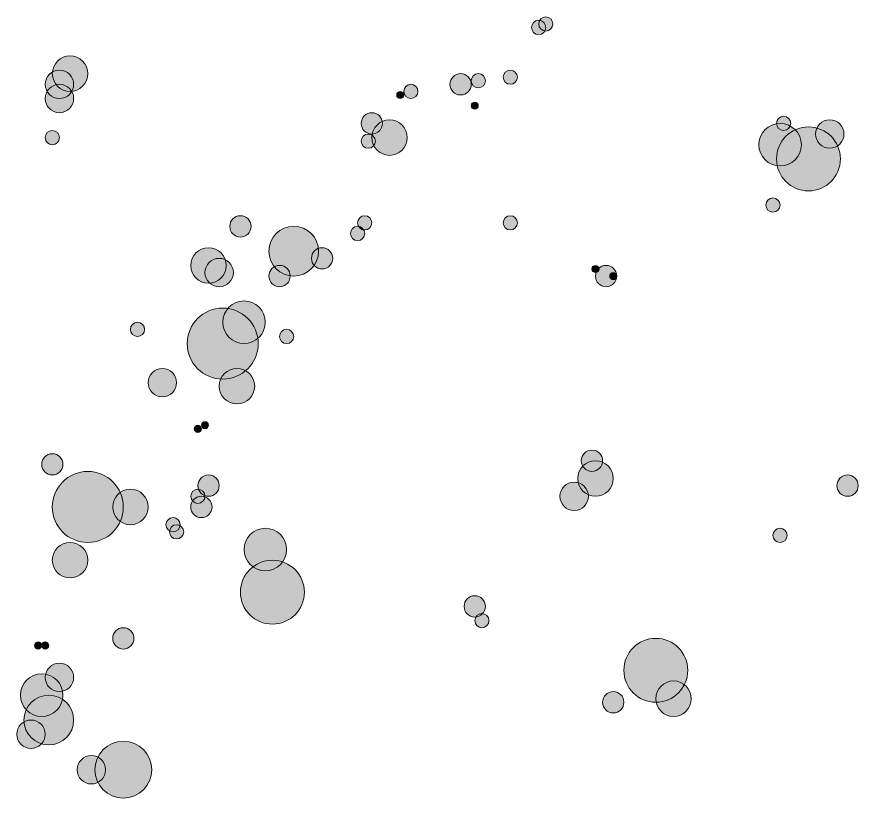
# Model space of a CAD drawing. Header units: inches. Extents: x 2 to 239, y -6 to 214.
import ezdxf

# ---------------------------------------------------------------- set-up
doc = ezdxf.new("R2010")
doc.units = ezdxf.units.IN
doc.header["$MEASUREMENT"] = 0
doc.layers.add('Nebulae', color=7, linetype='Continuous')

# ---------------------------------------------------------------- blocks, each defined once
blk = doc.blocks.new('block 4')
at = {"layer": 'Nebulae', "true_color": 0x7fc7b2}
h = blk.add_hatch(color=123, dxfattribs=at)
h.dxf.hatch_style = 2
edge = h.paths.add_edge_path()
edge.add_spline(control_points=[(153, 212), (153, 210.9), (152.1, 210), (151, 210), (149.9, 210), (149, 210.9), (149, 212), (149, 213.1), (149.9, 214), (151, 214), (152.1, 214), (153, 213.1), (153, 212)], knot_values=[0, 0, 0, 0, 1, 1, 1, 2, 2, 2, 3, 3, 3, 4, 4, 4, 4], degree=3, periodic=1)
h = blk.add_hatch(color=123, dxfattribs=at)
h.dxf.hatch_style = 2
edge = h.paths.add_edge_path()
edge.add_spline(control_points=[(151, 211), (151, 209.9), (150.1, 209), (149, 209), (147.9, 209), (147, 209.9), (147, 211), (147, 212.1), (147.9, 213), (149, 213), (150.1, 213), (151, 212.1), (151, 211)], knot_values=[0, 0, 0, 0, 1, 1, 1, 2, 2, 2, 3, 3, 3, 4, 4, 4, 4], degree=3, periodic=1)
at = {"layer": 'Nebulae', "color": 253, "lineweight": 9, "true_color": 0x96aba0}
for points in [[(153, 212), (153, 210.9), (152.1, 210), (151, 210), (149.9, 210), (149, 210.9), (149, 212), (149, 213.1), (149.9, 214), (151, 214), (152.1, 214), (153, 213.1), (153, 212)], [(151, 211), (151, 209.9), (150.1, 209), (149, 209), (147.9, 209), (147, 209.9), (147, 211), (147, 212.1), (147.9, 213), (149, 213), (150.1, 213), (151, 212.1), (151, 211)]]:
    blk.add_open_spline(points, degree=3, knots=[0, 0, 0, 0, 1, 1, 1, 2, 2, 2, 3, 3, 3, 4, 4, 4, 4], dxfattribs=at)
blk = doc.blocks.new('block 5')
at = {"layer": 'Nebulae', "true_color": 0x7fc7b2}
h = blk.add_hatch(color=123, dxfattribs=at)
h.dxf.hatch_style = 2
edge = h.paths.add_edge_path()
edge.add_spline(control_points=[(22, 198), (22, 195.24), (19.76, 193), (17, 193), (14.24, 193), (12, 195.24), (12, 198), (12, 200.76), (14.24, 203), (17, 203), (19.76, 203), (22, 200.76), (22, 198)], knot_values=[0, 0, 0, 0, 1, 1, 1, 2, 2, 2, 3, 3, 3, 4, 4, 4, 4], degree=3, periodic=1)
h = blk.add_hatch(color=123, dxfattribs=at)
h.dxf.hatch_style = 2
edge = h.paths.add_edge_path()
edge.add_spline(control_points=[(18, 195), (18, 192.79), (16.21, 191), (14, 191), (11.79, 191), (10, 192.79), (10, 195), (10, 197.21), (11.79, 199), (14, 199), (16.21, 199), (18, 197.21), (18, 195)], knot_values=[0, 0, 0, 0, 1, 1, 1, 2, 2, 2, 3, 3, 3, 4, 4, 4, 4], degree=3, periodic=1)
h = blk.add_hatch(color=123, dxfattribs=at)
h.dxf.hatch_style = 2
edge = h.paths.add_edge_path()
edge.add_spline(control_points=[(18, 191), (18, 188.79), (16.21, 187), (14, 187), (11.79, 187), (10, 188.79), (10, 191), (10, 193.21), (11.79, 195), (14, 195), (16.21, 195), (18, 193.21), (18, 191)], knot_values=[0, 0, 0, 0, 1, 1, 1, 2, 2, 2, 3, 3, 3, 4, 4, 4, 4], degree=3, periodic=1)
at = {"layer": 'Nebulae', "color": 253, "lineweight": 9, "true_color": 0x96aba0}
for points in [[(22, 198), (22, 195.24), (19.76, 193), (17, 193), (14.24, 193), (12, 195.24), (12, 198), (12, 200.76), (14.24, 203), (17, 203), (19.76, 203), (22, 200.76), (22, 198)], [(18, 195), (18, 192.79), (16.21, 191), (14, 191), (11.79, 191), (10, 192.79), (10, 195), (10, 197.21), (11.79, 199), (14, 199), (16.21, 199), (18, 197.21), (18, 195)], [(18, 191), (18, 188.79), (16.21, 187), (14, 187), (11.79, 187), (10, 188.79), (10, 191), (10, 193.21), (11.79, 195), (14, 195), (16.21, 195), (18, 193.21), (18, 191)]]:
    blk.add_open_spline(points, degree=3, knots=[0, 0, 0, 0, 1, 1, 1, 2, 2, 2, 3, 3, 3, 4, 4, 4, 4], dxfattribs=at)
blk = doc.blocks.new('block 6')
at = {"layer": 'Nebulae', "true_color": 0x7fc7b2}
h = blk.add_hatch(color=123, dxfattribs=at)
h.dxf.hatch_style = 2
edge = h.paths.add_edge_path()
edge.add_spline(control_points=[(105, 184), (105, 182.34), (103.66, 181), (102, 181), (100.34, 181), (99, 182.34), (99, 184), (99, 185.66), (100.34, 187), (102, 187), (103.66, 187), (105, 185.66), (105, 184)], knot_values=[0, 0, 0, 0, 1, 1, 1, 2, 2, 2, 3, 3, 3, 4, 4, 4, 4], degree=3, periodic=1)
h = blk.add_hatch(color=123, dxfattribs=at)
h.dxf.hatch_style = 2
edge = h.paths.add_edge_path()
edge.add_spline(control_points=[(112, 180), (112, 177.24), (109.76, 175), (107, 175), (104.24, 175), (102, 177.24), (102, 180), (102, 182.76), (104.24, 185), (107, 185), (109.76, 185), (112, 182.76), (112, 180)], knot_values=[0, 0, 0, 0, 1, 1, 1, 2, 2, 2, 3, 3, 3, 4, 4, 4, 4], degree=3, periodic=1)
h = blk.add_hatch(color=123, dxfattribs=at)
h.dxf.hatch_style = 2
edge = h.paths.add_edge_path()
edge.add_spline(control_points=[(103, 179), (103, 177.9), (102.1, 177), (101, 177), (99.9, 177), (99, 177.9), (99, 179), (99, 180.1), (99.9, 181), (101, 181), (102.1, 181), (103, 180.1), (103, 179)], knot_values=[0, 0, 0, 0, 1, 1, 1, 2, 2, 2, 3, 3, 3, 4, 4, 4, 4], degree=3, periodic=1)
at = {"layer": 'Nebulae', "color": 253, "lineweight": 9, "true_color": 0x96aba0}
for points in [[(105, 184), (105, 182.34), (103.66, 181), (102, 181), (100.34, 181), (99, 182.34), (99, 184), (99, 185.66), (100.34, 187), (102, 187), (103.66, 187), (105, 185.66), (105, 184)], [(112, 180), (112, 177.24), (109.76, 175), (107, 175), (104.24, 175), (102, 177.24), (102, 180), (102, 182.76), (104.24, 185), (107, 185), (109.76, 185), (112, 182.76), (112, 180)], [(103, 179), (103, 177.9), (102.1, 177), (101, 177), (99.9, 177), (99, 177.9), (99, 179), (99, 180.1), (99.9, 181), (101, 181), (102.1, 181), (103, 180.1), (103, 179)]]:
    blk.add_open_spline(points, degree=3, knots=[0, 0, 0, 0, 1, 1, 1, 2, 2, 2, 3, 3, 3, 4, 4, 4, 4], dxfattribs=at)
blk = doc.blocks.new('block 7')
at = {"layer": 'Nebulae', "true_color": 0x7fc7b2}
h = blk.add_hatch(color=123, dxfattribs=at)
h.dxf.hatch_style = 2
edge = h.paths.add_edge_path()
edge.add_spline(control_points=[(220, 184), (220, 182.9), (219.1, 182), (218, 182), (216.9, 182), (216, 182.9), (216, 184), (216, 185.1), (216.9, 186), (218, 186), (219.1, 186), (220, 185.1), (220, 184)], knot_values=[0, 0, 0, 0, 1, 1, 1, 2, 2, 2, 3, 3, 3, 4, 4, 4, 4], degree=3, periodic=1)
h = blk.add_hatch(color=123, dxfattribs=at)
h.dxf.hatch_style = 2
edge = h.paths.add_edge_path()
edge.add_spline(control_points=[(235, 181), (235, 178.79), (233.21, 177), (231, 177), (228.79, 177), (227, 178.79), (227, 181), (227, 183.21), (228.79, 185), (231, 185), (233.21, 185), (235, 183.21), (235, 181)], knot_values=[0, 0, 0, 0, 1, 1, 1, 2, 2, 2, 3, 3, 3, 4, 4, 4, 4], degree=3, periodic=1)
h = blk.add_hatch(color=123, dxfattribs=at)
h.dxf.hatch_style = 2
edge = h.paths.add_edge_path()
edge.add_spline(control_points=[(223, 178), (223, 174.69), (220.31, 172), (217, 172), (213.69, 172), (211, 174.69), (211, 178), (211, 181.31), (213.69, 184), (217, 184), (220.31, 184), (223, 181.31), (223, 178)], knot_values=[0, 0, 0, 0, 1, 1, 1, 2, 2, 2, 3, 3, 3, 4, 4, 4, 4], degree=3, periodic=1)
h = blk.add_hatch(color=123, dxfattribs=at)
h.dxf.hatch_style = 2
edge = h.paths.add_edge_path()
edge.add_spline(control_points=[(234, 174), (234, 169.03), (229.97, 165), (225, 165), (220.03, 165), (216, 169.03), (216, 174), (216, 178.97), (220.03, 183), (225, 183), (229.97, 183), (234, 178.97), (234, 174)], knot_values=[0, 0, 0, 0, 1, 1, 1, 2, 2, 2, 3, 3, 3, 4, 4, 4, 4], degree=3, periodic=1)
at = {"layer": 'Nebulae', "color": 253, "lineweight": 9, "true_color": 0x96aba0}
for points in [[(220, 184), (220, 182.9), (219.1, 182), (218, 182), (216.9, 182), (216, 182.9), (216, 184), (216, 185.1), (216.9, 186), (218, 186), (219.1, 186), (220, 185.1), (220, 184)], [(235, 181), (235, 178.79), (233.21, 177), (231, 177), (228.79, 177), (227, 178.79), (227, 181), (227, 183.21), (228.79, 185), (231, 185), (233.21, 185), (235, 183.21), (235, 181)], [(223, 178), (223, 174.69), (220.31, 172), (217, 172), (213.69, 172), (211, 174.69), (211, 178), (211, 181.31), (213.69, 184), (217, 184), (220.31, 184), (223, 181.31), (223, 178)], [(234, 174), (234, 169.03), (229.97, 165), (225, 165), (220.03, 165), (216, 169.03), (216, 174), (216, 178.97), (220.03, 183), (225, 183), (229.97, 183), (234, 178.97), (234, 174)]]:
    blk.add_open_spline(points, degree=3, knots=[0, 0, 0, 0, 1, 1, 1, 2, 2, 2, 3, 3, 3, 4, 4, 4, 4], dxfattribs=at)
blk = doc.blocks.new('block 8')
at = {"layer": 'Nebulae', "true_color": 0x7fc7b2}
h = blk.add_hatch(color=123, dxfattribs=at)
h.dxf.hatch_style = 2
edge = h.paths.add_edge_path()
edge.add_spline(control_points=[(102, 156), (102, 154.9), (101.1, 154), (100, 154), (98.9, 154), (98, 154.9), (98, 156), (98, 157.1), (98.9, 158), (100, 158), (101.1, 158), (102, 157.1), (102, 156)], knot_values=[0, 0, 0, 0, 1, 1, 1, 2, 2, 2, 3, 3, 3, 4, 4, 4, 4], degree=3, periodic=1)
h = blk.add_hatch(color=123, dxfattribs=at)
h.dxf.hatch_style = 2
edge = h.paths.add_edge_path()
edge.add_spline(control_points=[(100, 153), (100, 151.9), (99.1, 151), (98, 151), (96.9, 151), (96, 151.9), (96, 153), (96, 154.1), (96.9, 155), (98, 155), (99.1, 155), (100, 154.1), (100, 153)], knot_values=[0, 0, 0, 0, 1, 1, 1, 2, 2, 2, 3, 3, 3, 4, 4, 4, 4], degree=3, periodic=1)
at = {"layer": 'Nebulae', "color": 253, "lineweight": 9, "true_color": 0x96aba0}
for points in [[(102, 156), (102, 154.9), (101.1, 154), (100, 154), (98.9, 154), (98, 154.9), (98, 156), (98, 157.1), (98.9, 158), (100, 158), (101.1, 158), (102, 157.1), (102, 156)], [(100, 153), (100, 151.9), (99.1, 151), (98, 151), (96.9, 151), (96, 151.9), (96, 153), (96, 154.1), (96.9, 155), (98, 155), (99.1, 155), (100, 154.1), (100, 153)]]:
    blk.add_open_spline(points, degree=3, knots=[0, 0, 0, 0, 1, 1, 1, 2, 2, 2, 3, 3, 3, 4, 4, 4, 4], dxfattribs=at)
blk = doc.blocks.new('block 9')
at = {"layer": 'Nebulae', "true_color": 0x7fc7b2}
h = blk.add_hatch(color=123, dxfattribs=at)
h.dxf.hatch_style = 2
edge = h.paths.add_edge_path()
edge.add_spline(control_points=[(61, 144), (61, 141.24), (58.76, 139), (56, 139), (53.24, 139), (51, 141.24), (51, 144), (51, 146.76), (53.24, 149), (56, 149), (58.76, 149), (61, 146.76), (61, 144)], knot_values=[0, 0, 0, 0, 1, 1, 1, 2, 2, 2, 3, 3, 3, 4, 4, 4, 4], degree=3, periodic=1)
h = blk.add_hatch(color=123, dxfattribs=at)
h.dxf.hatch_style = 2
edge = h.paths.add_edge_path()
edge.add_spline(control_points=[(63, 142), (63, 139.79), (61.21, 138), (59, 138), (56.79, 138), (55, 139.79), (55, 142), (55, 144.21), (56.79, 146), (59, 146), (61.21, 146), (63, 144.21), (63, 142)], knot_values=[0, 0, 0, 0, 1, 1, 1, 2, 2, 2, 3, 3, 3, 4, 4, 4, 4], degree=3, periodic=1)
at = {"layer": 'Nebulae', "color": 253, "lineweight": 9, "true_color": 0x96aba0}
for points in [[(61, 144), (61, 141.24), (58.76, 139), (56, 139), (53.24, 139), (51, 141.24), (51, 144), (51, 146.76), (53.24, 149), (56, 149), (58.76, 149), (61, 146.76), (61, 144)], [(63, 142), (63, 139.79), (61.21, 138), (59, 138), (56.79, 138), (55, 139.79), (55, 142), (55, 144.21), (56.79, 146), (59, 146), (61.21, 146), (63, 144.21), (63, 142)]]:
    blk.add_open_spline(points, degree=3, knots=[0, 0, 0, 0, 1, 1, 1, 2, 2, 2, 3, 3, 3, 4, 4, 4, 4], dxfattribs=at)
blk = doc.blocks.new('block 10')
at = {"layer": 'Nebulae', "true_color": 0x7fc7b2}
h = blk.add_hatch(color=123, dxfattribs=at)
h.dxf.hatch_style = 2
edge = h.paths.add_edge_path()
edge.add_spline(control_points=[(87, 148), (87, 144.13), (83.87, 141), (80, 141), (76.13, 141), (73, 144.13), (73, 148), (73, 151.87), (76.13, 155), (80, 155), (83.87, 155), (87, 151.87), (87, 148)], knot_values=[0, 0, 0, 0, 1, 1, 1, 2, 2, 2, 3, 3, 3, 4, 4, 4, 4], degree=3, periodic=1)
h = blk.add_hatch(color=123, dxfattribs=at)
h.dxf.hatch_style = 2
edge = h.paths.add_edge_path()
edge.add_spline(control_points=[(91, 146), (91, 144.34), (89.66, 143), (88, 143), (86.34, 143), (85, 144.34), (85, 146), (85, 147.66), (86.34, 149), (88, 149), (89.66, 149), (91, 147.66), (91, 146)], knot_values=[0, 0, 0, 0, 1, 1, 1, 2, 2, 2, 3, 3, 3, 4, 4, 4, 4], degree=3, periodic=1)
h = blk.add_hatch(color=123, dxfattribs=at)
h.dxf.hatch_style = 2
edge = h.paths.add_edge_path()
edge.add_spline(control_points=[(79, 141), (79, 139.34), (77.66, 138), (76, 138), (74.34, 138), (73, 139.34), (73, 141), (73, 142.66), (74.34, 144), (76, 144), (77.66, 144), (79, 142.66), (79, 141)], knot_values=[0, 0, 0, 0, 1, 1, 1, 2, 2, 2, 3, 3, 3, 4, 4, 4, 4], degree=3, periodic=1)
at = {"layer": 'Nebulae', "color": 253, "lineweight": 9, "true_color": 0x96aba0}
for points in [[(87, 148), (87, 144.13), (83.87, 141), (80, 141), (76.13, 141), (73, 144.13), (73, 148), (73, 151.87), (76.13, 155), (80, 155), (83.87, 155), (87, 151.87), (87, 148)], [(91, 146), (91, 144.34), (89.66, 143), (88, 143), (86.34, 143), (85, 144.34), (85, 146), (85, 147.66), (86.34, 149), (88, 149), (89.66, 149), (91, 147.66), (91, 146)], [(79, 141), (79, 139.34), (77.66, 138), (76, 138), (74.34, 138), (73, 139.34), (73, 141), (73, 142.66), (74.34, 144), (76, 144), (77.66, 144), (79, 142.66), (79, 141)]]:
    blk.add_open_spline(points, degree=3, knots=[0, 0, 0, 0, 1, 1, 1, 2, 2, 2, 3, 3, 3, 4, 4, 4, 4], dxfattribs=at)
blk = doc.blocks.new('block 11')
at = {"layer": 'Nebulae', "true_color": 0x7fc7b2}
h = blk.add_hatch(color=123, dxfattribs=at)
h.dxf.hatch_style = 2
edge = h.paths.add_edge_path()
edge.add_spline(control_points=[(166, 143), (166, 142.45), (165.55, 142), (165, 142), (164.45, 142), (164, 142.45), (164, 143), (164, 143.55), (164.45, 144), (165, 144), (165.55, 144), (166, 143.55), (166, 143)], knot_values=[0, 0, 0, 0, 1, 1, 1, 2, 2, 2, 3, 3, 3, 4, 4, 4, 4], degree=3, periodic=1)
h = blk.add_hatch(color=123, dxfattribs=at)
h.dxf.hatch_style = 2
edge = h.paths.add_edge_path()
edge.add_spline(control_points=[(171, 141), (171, 139.34), (169.66, 138), (168, 138), (166.34, 138), (165, 139.34), (165, 141), (165, 142.66), (166.34, 144), (168, 144), (169.66, 144), (171, 142.66), (171, 141)], knot_values=[0, 0, 0, 0, 1, 1, 1, 2, 2, 2, 3, 3, 3, 4, 4, 4, 4], degree=3, periodic=1)
h = blk.add_hatch(color=123, dxfattribs=at)
h.dxf.hatch_style = 2
edge = h.paths.add_edge_path()
edge.add_spline(control_points=[(171, 141), (171, 140.45), (170.55, 140), (170, 140), (169.45, 140), (169, 140.45), (169, 141), (169, 141.55), (169.45, 142), (170, 142), (170.55, 142), (171, 141.55), (171, 141)], knot_values=[0, 0, 0, 0, 1, 1, 1, 2, 2, 2, 3, 3, 3, 4, 4, 4, 4], degree=3, periodic=1)
at = {"layer": 'Nebulae', "color": 253, "lineweight": 9, "true_color": 0x96aba0}
for points in [[(166, 143), (166, 142.45), (165.55, 142), (165, 142), (164.45, 142), (164, 142.45), (164, 143), (164, 143.55), (164.45, 144), (165, 144), (165.55, 144), (166, 143.55), (166, 143)], [(171, 141), (171, 139.34), (169.66, 138), (168, 138), (166.34, 138), (165, 139.34), (165, 141), (165, 142.66), (166.34, 144), (168, 144), (169.66, 144), (171, 142.66), (171, 141)], [(171, 141), (171, 140.45), (170.55, 140), (170, 140), (169.45, 140), (169, 140.45), (169, 141), (169, 141.55), (169.45, 142), (170, 142), (170.55, 142), (171, 141.55), (171, 141)]]:
    blk.add_open_spline(points, degree=3, knots=[0, 0, 0, 0, 1, 1, 1, 2, 2, 2, 3, 3, 3, 4, 4, 4, 4], dxfattribs=at)
blk = doc.blocks.new('block 12')
at = {"layer": 'Nebulae', "true_color": 0x7fc7b2}
h = blk.add_hatch(color=123, dxfattribs=at)
h.dxf.hatch_style = 2
edge = h.paths.add_edge_path()
edge.add_spline(control_points=[(72, 128), (72, 124.69), (69.31, 122), (66, 122), (62.69, 122), (60, 124.69), (60, 128), (60, 131.31), (62.69, 134), (66, 134), (69.31, 134), (72, 131.31), (72, 128)], knot_values=[0, 0, 0, 0, 1, 1, 1, 2, 2, 2, 3, 3, 3, 4, 4, 4, 4], degree=3, periodic=1)
h = blk.add_hatch(color=123, dxfattribs=at)
h.dxf.hatch_style = 2
edge = h.paths.add_edge_path()
edge.add_spline(control_points=[(70, 122), (70, 116.48), (65.52, 112), (60, 112), (54.48, 112), (50, 116.48), (50, 122), (50, 127.52), (54.48, 132), (60, 132), (65.52, 132), (70, 127.52), (70, 122)], knot_values=[0, 0, 0, 0, 1, 1, 1, 2, 2, 2, 3, 3, 3, 4, 4, 4, 4], degree=3, periodic=1)
h = blk.add_hatch(color=123, dxfattribs=at)
h.dxf.hatch_style = 2
edge = h.paths.add_edge_path()
edge.add_spline(control_points=[(69, 110), (69, 107.24), (66.76, 105), (64, 105), (61.24, 105), (59, 107.24), (59, 110), (59, 112.76), (61.24, 115), (64, 115), (66.76, 115), (69, 112.76), (69, 110)], knot_values=[0, 0, 0, 0, 1, 1, 1, 2, 2, 2, 3, 3, 3, 4, 4, 4, 4], degree=3, periodic=1)
at = {"layer": 'Nebulae', "color": 253, "lineweight": 9, "true_color": 0x96aba0}
for points in [[(72, 128), (72, 124.69), (69.31, 122), (66, 122), (62.69, 122), (60, 124.69), (60, 128), (60, 131.31), (62.69, 134), (66, 134), (69.31, 134), (72, 131.31), (72, 128)], [(70, 122), (70, 116.48), (65.52, 112), (60, 112), (54.48, 112), (50, 116.48), (50, 122), (50, 127.52), (54.48, 132), (60, 132), (65.52, 132), (70, 127.52), (70, 122)], [(69, 110), (69, 107.24), (66.76, 105), (64, 105), (61.24, 105), (59, 107.24), (59, 110), (59, 112.76), (61.24, 115), (64, 115), (66.76, 115), (69, 112.76), (69, 110)]]:
    blk.add_open_spline(points, degree=3, knots=[0, 0, 0, 0, 1, 1, 1, 2, 2, 2, 3, 3, 3, 4, 4, 4, 4], dxfattribs=at)
blk = doc.blocks.new('block 13')
at = {"layer": 'Nebulae', "true_color": 0x7fc7b2}
h = blk.add_hatch(color=123, dxfattribs=at)
h.dxf.hatch_style = 2
edge = h.paths.add_edge_path()
edge.add_spline(control_points=[(167, 89), (167, 87.34), (165.66, 86), (164, 86), (162.34, 86), (161, 87.34), (161, 89), (161, 90.66), (162.34, 92), (164, 92), (165.66, 92), (167, 90.66), (167, 89)], knot_values=[0, 0, 0, 0, 1, 1, 1, 2, 2, 2, 3, 3, 3, 4, 4, 4, 4], degree=3, periodic=1)
h = blk.add_hatch(color=123, dxfattribs=at)
h.dxf.hatch_style = 2
edge = h.paths.add_edge_path()
edge.add_spline(control_points=[(170, 84), (170, 81.24), (167.76, 79), (165, 79), (162.24, 79), (160, 81.24), (160, 84), (160, 86.76), (162.24, 89), (165, 89), (167.76, 89), (170, 86.76), (170, 84)], knot_values=[0, 0, 0, 0, 1, 1, 1, 2, 2, 2, 3, 3, 3, 4, 4, 4, 4], degree=3, periodic=1)
h = blk.add_hatch(color=123, dxfattribs=at)
h.dxf.hatch_style = 2
edge = h.paths.add_edge_path()
edge.add_spline(control_points=[(163, 79), (163, 76.79), (161.21, 75), (159, 75), (156.79, 75), (155, 76.79), (155, 79), (155, 81.21), (156.79, 83), (159, 83), (161.21, 83), (163, 81.21), (163, 79)], knot_values=[0, 0, 0, 0, 1, 1, 1, 2, 2, 2, 3, 3, 3, 4, 4, 4, 4], degree=3, periodic=1)
at = {"layer": 'Nebulae', "color": 253, "lineweight": 9, "true_color": 0x96aba0}
for points in [[(167, 89), (167, 87.34), (165.66, 86), (164, 86), (162.34, 86), (161, 87.34), (161, 89), (161, 90.66), (162.34, 92), (164, 92), (165.66, 92), (167, 90.66), (167, 89)], [(170, 84), (170, 81.24), (167.76, 79), (165, 79), (162.24, 79), (160, 81.24), (160, 84), (160, 86.76), (162.24, 89), (165, 89), (167.76, 89), (170, 86.76), (170, 84)], [(163, 79), (163, 76.79), (161.21, 75), (159, 75), (156.79, 75), (155, 76.79), (155, 79), (155, 81.21), (156.79, 83), (159, 83), (161.21, 83), (163, 81.21), (163, 79)]]:
    blk.add_open_spline(points, degree=3, knots=[0, 0, 0, 0, 1, 1, 1, 2, 2, 2, 3, 3, 3, 4, 4, 4, 4], dxfattribs=at)
blk = doc.blocks.new('block 14')
at = {"layer": 'Nebulae', "true_color": 0x7fc7b2}
h = blk.add_hatch(color=123, dxfattribs=at)
h.dxf.hatch_style = 2
edge = h.paths.add_edge_path()
edge.add_spline(control_points=[(32, 76), (32, 70.48), (27.52, 66), (22, 66), (16.48, 66), (12, 70.48), (12, 76), (12, 81.52), (16.48, 86), (22, 86), (27.52, 86), (32, 81.52), (32, 76)], knot_values=[0, 0, 0, 0, 1, 1, 1, 2, 2, 2, 3, 3, 3, 4, 4, 4, 4], degree=3, periodic=1)
h = blk.add_hatch(color=123, dxfattribs=at)
h.dxf.hatch_style = 2
edge = h.paths.add_edge_path()
edge.add_spline(control_points=[(39, 76), (39, 73.24), (36.76, 71), (34, 71), (31.24, 71), (29, 73.24), (29, 76), (29, 78.76), (31.24, 81), (34, 81), (36.76, 81), (39, 78.76), (39, 76)], knot_values=[0, 0, 0, 0, 1, 1, 1, 2, 2, 2, 3, 3, 3, 4, 4, 4, 4], degree=3, periodic=1)
at = {"layer": 'Nebulae', "color": 253, "lineweight": 9, "true_color": 0x96aba0}
for points in [[(32, 76), (32, 70.48), (27.52, 66), (22, 66), (16.48, 66), (12, 70.48), (12, 76), (12, 81.52), (16.48, 86), (22, 86), (27.52, 86), (32, 81.52), (32, 76)], [(39, 76), (39, 73.24), (36.76, 71), (34, 71), (31.24, 71), (29, 73.24), (29, 76), (29, 78.76), (31.24, 81), (34, 81), (36.76, 81), (39, 78.76), (39, 76)]]:
    blk.add_open_spline(points, degree=3, knots=[0, 0, 0, 0, 1, 1, 1, 2, 2, 2, 3, 3, 3, 4, 4, 4, 4], dxfattribs=at)
blk = doc.blocks.new('block 15')
at = {"layer": 'Nebulae', "true_color": 0x7fc7b2}
h = blk.add_hatch(color=123, dxfattribs=at)
h.dxf.hatch_style = 2
edge = h.paths.add_edge_path()
edge.add_spline(control_points=[(59, 82), (59, 80.34), (57.66, 79), (56, 79), (54.34, 79), (53, 80.34), (53, 82), (53, 83.66), (54.34, 85), (56, 85), (57.66, 85), (59, 83.66), (59, 82)], knot_values=[0, 0, 0, 0, 1, 1, 1, 2, 2, 2, 3, 3, 3, 4, 4, 4, 4], degree=3, periodic=1)
h = blk.add_hatch(color=123, dxfattribs=at)
h.dxf.hatch_style = 2
edge = h.paths.add_edge_path()
edge.add_spline(control_points=[(55, 79), (55, 77.9), (54.1, 77), (53, 77), (51.9, 77), (51, 77.9), (51, 79), (51, 80.1), (51.9, 81), (53, 81), (54.1, 81), (55, 80.1), (55, 79)], knot_values=[0, 0, 0, 0, 1, 1, 1, 2, 2, 2, 3, 3, 3, 4, 4, 4, 4], degree=3, periodic=1)
h = blk.add_hatch(color=123, dxfattribs=at)
h.dxf.hatch_style = 2
edge = h.paths.add_edge_path()
edge.add_spline(control_points=[(57, 76), (57, 74.34), (55.66, 73), (54, 73), (52.34, 73), (51, 74.34), (51, 76), (51, 77.66), (52.34, 79), (54, 79), (55.66, 79), (57, 77.66), (57, 76)], knot_values=[0, 0, 0, 0, 1, 1, 1, 2, 2, 2, 3, 3, 3, 4, 4, 4, 4], degree=3, periodic=1)
at = {"layer": 'Nebulae', "color": 253, "lineweight": 9, "true_color": 0x96aba0}
for points in [[(59, 82), (59, 80.34), (57.66, 79), (56, 79), (54.34, 79), (53, 80.34), (53, 82), (53, 83.66), (54.34, 85), (56, 85), (57.66, 85), (59, 83.66), (59, 82)], [(55, 79), (55, 77.9), (54.1, 77), (53, 77), (51.9, 77), (51, 77.9), (51, 79), (51, 80.1), (51.9, 81), (53, 81), (54.1, 81), (55, 80.1), (55, 79)], [(57, 76), (57, 74.34), (55.66, 73), (54, 73), (52.34, 73), (51, 74.34), (51, 76), (51, 77.66), (52.34, 79), (54, 79), (55.66, 79), (57, 77.66), (57, 76)]]:
    blk.add_open_spline(points, degree=3, knots=[0, 0, 0, 0, 1, 1, 1, 2, 2, 2, 3, 3, 3, 4, 4, 4, 4], dxfattribs=at)
blk = doc.blocks.new('block 16')
at = {"layer": 'Nebulae', "true_color": 0x7fc7b2}
h = blk.add_hatch(color=123, dxfattribs=at)
h.dxf.hatch_style = 2
edge = h.paths.add_edge_path()
edge.add_spline(control_points=[(48, 71), (48, 69.9), (47.1, 69), (46, 69), (44.9, 69), (44, 69.9), (44, 71), (44, 72.1), (44.9, 73), (46, 73), (47.1, 73), (48, 72.1), (48, 71)], knot_values=[0, 0, 0, 0, 1, 1, 1, 2, 2, 2, 3, 3, 3, 4, 4, 4, 4], degree=3, periodic=1)
h = blk.add_hatch(color=123, dxfattribs=at)
h.dxf.hatch_style = 2
edge = h.paths.add_edge_path()
edge.add_spline(control_points=[(49, 69), (49, 67.9), (48.1, 67), (47, 67), (45.9, 67), (45, 67.9), (45, 69), (45, 70.1), (45.9, 71), (47, 71), (48.1, 71), (49, 70.1), (49, 69)], knot_values=[0, 0, 0, 0, 1, 1, 1, 2, 2, 2, 3, 3, 3, 4, 4, 4, 4], degree=3, periodic=1)
at = {"layer": 'Nebulae', "color": 253, "lineweight": 9, "true_color": 0x96aba0}
for points in [[(48, 71), (48, 69.9), (47.1, 69), (46, 69), (44.9, 69), (44, 69.9), (44, 71), (44, 72.1), (44.9, 73), (46, 73), (47.1, 73), (48, 72.1), (48, 71)], [(49, 69), (49, 67.9), (48.1, 67), (47, 67), (45.9, 67), (45, 67.9), (45, 69), (45, 70.1), (45.9, 71), (47, 71), (48.1, 71), (49, 70.1), (49, 69)]]:
    blk.add_open_spline(points, degree=3, knots=[0, 0, 0, 0, 1, 1, 1, 2, 2, 2, 3, 3, 3, 4, 4, 4, 4], dxfattribs=at)
blk = doc.blocks.new('block 17')
at = {"layer": 'Nebulae', "true_color": 0x7fc7b2}
h = blk.add_hatch(color=123, dxfattribs=at)
h.dxf.hatch_style = 2
edge = h.paths.add_edge_path()
edge.add_spline(control_points=[(78, 64), (78, 60.69), (75.31, 58), (72, 58), (68.69, 58), (66, 60.69), (66, 64), (66, 67.31), (68.69, 70), (72, 70), (75.31, 70), (78, 67.31), (78, 64)], knot_values=[0, 0, 0, 0, 1, 1, 1, 2, 2, 2, 3, 3, 3, 4, 4, 4, 4], degree=3, periodic=1)
h = blk.add_hatch(color=123, dxfattribs=at)
h.dxf.hatch_style = 2
edge = h.paths.add_edge_path()
edge.add_spline(control_points=[(83, 52), (83, 47.03), (78.97, 43), (74, 43), (69.03, 43), (65, 47.03), (65, 52), (65, 56.97), (69.03, 61), (74, 61), (78.97, 61), (83, 56.97), (83, 52)], knot_values=[0, 0, 0, 0, 1, 1, 1, 2, 2, 2, 3, 3, 3, 4, 4, 4, 4], degree=3, periodic=1)
at = {"layer": 'Nebulae', "color": 253, "lineweight": 9, "true_color": 0x96aba0}
for points in [[(78, 64), (78, 60.69), (75.31, 58), (72, 58), (68.69, 58), (66, 60.69), (66, 64), (66, 67.31), (68.69, 70), (72, 70), (75.31, 70), (78, 67.31), (78, 64)], [(83, 52), (83, 47.03), (78.97, 43), (74, 43), (69.03, 43), (65, 47.03), (65, 52), (65, 56.97), (69.03, 61), (74, 61), (78.97, 61), (83, 56.97), (83, 52)]]:
    blk.add_open_spline(points, degree=3, knots=[0, 0, 0, 0, 1, 1, 1, 2, 2, 2, 3, 3, 3, 4, 4, 4, 4], dxfattribs=at)
blk = doc.blocks.new('block 18')
at = {"layer": 'Nebulae', "true_color": 0x7fc7b2}
h = blk.add_hatch(color=123, dxfattribs=at)
h.dxf.hatch_style = 2
edge = h.paths.add_edge_path()
edge.add_spline(control_points=[(134, 48), (134, 46.34), (132.66, 45), (131, 45), (129.34, 45), (128, 46.34), (128, 48), (128, 49.66), (129.34, 51), (131, 51), (132.66, 51), (134, 49.66), (134, 48)], knot_values=[0, 0, 0, 0, 1, 1, 1, 2, 2, 2, 3, 3, 3, 4, 4, 4, 4], degree=3, periodic=1)
h = blk.add_hatch(color=123, dxfattribs=at)
h.dxf.hatch_style = 2
edge = h.paths.add_edge_path()
edge.add_spline(control_points=[(135, 44), (135, 42.9), (134.1, 42), (133, 42), (131.9, 42), (131, 42.9), (131, 44), (131, 45.1), (131.9, 46), (133, 46), (134.1, 46), (135, 45.1), (135, 44)], knot_values=[0, 0, 0, 0, 1, 1, 1, 2, 2, 2, 3, 3, 3, 4, 4, 4, 4], degree=3, periodic=1)
at = {"layer": 'Nebulae', "color": 253, "lineweight": 9, "true_color": 0x96aba0}
for points in [[(134, 48), (134, 46.34), (132.66, 45), (131, 45), (129.34, 45), (128, 46.34), (128, 48), (128, 49.66), (129.34, 51), (131, 51), (132.66, 51), (134, 49.66), (134, 48)], [(135, 44), (135, 42.9), (134.1, 42), (133, 42), (131.9, 42), (131, 42.9), (131, 44), (131, 45.1), (131.9, 46), (133, 46), (134.1, 46), (135, 45.1), (135, 44)]]:
    blk.add_open_spline(points, degree=3, knots=[0, 0, 0, 0, 1, 1, 1, 2, 2, 2, 3, 3, 3, 4, 4, 4, 4], dxfattribs=at)
blk = doc.blocks.new('block 19')
at = {"layer": 'Nebulae', "true_color": 0x7fc7b2}
h = blk.add_hatch(color=123, dxfattribs=at)
h.dxf.hatch_style = 2
edge = h.paths.add_edge_path()
edge.add_spline(control_points=[(191, 30), (191, 25.03), (186.97, 21), (182, 21), (177.03, 21), (173, 25.03), (173, 30), (173, 34.97), (177.03, 39), (182, 39), (186.97, 39), (191, 34.97), (191, 30)], knot_values=[0, 0, 0, 0, 1, 1, 1, 2, 2, 2, 3, 3, 3, 4, 4, 4, 4], degree=3, periodic=1)
h = blk.add_hatch(color=123, dxfattribs=at)
h.dxf.hatch_style = 2
edge = h.paths.add_edge_path()
edge.add_spline(control_points=[(192, 22), (192, 19.24), (189.76, 17), (187, 17), (184.24, 17), (182, 19.24), (182, 22), (182, 24.76), (184.24, 27), (187, 27), (189.76, 27), (192, 24.76), (192, 22)], knot_values=[0, 0, 0, 0, 1, 1, 1, 2, 2, 2, 3, 3, 3, 4, 4, 4, 4], degree=3, periodic=1)
at = {"layer": 'Nebulae', "color": 253, "lineweight": 9, "true_color": 0x96aba0}
for points in [[(191, 30), (191, 25.03), (186.97, 21), (182, 21), (177.03, 21), (173, 25.03), (173, 30), (173, 34.97), (177.03, 39), (182, 39), (186.97, 39), (191, 34.97), (191, 30)], [(192, 22), (192, 19.24), (189.76, 17), (187, 17), (184.24, 17), (182, 19.24), (182, 22), (182, 24.76), (184.24, 27), (187, 27), (189.76, 27), (192, 24.76), (192, 22)]]:
    blk.add_open_spline(points, degree=3, knots=[0, 0, 0, 0, 1, 1, 1, 2, 2, 2, 3, 3, 3, 4, 4, 4, 4], dxfattribs=at)
blk = doc.blocks.new('block 20')
at = {"layer": 'Nebulae', "true_color": 0x7fc7b2}
h = blk.add_hatch(color=123, dxfattribs=at)
h.dxf.hatch_style = 2
edge = h.paths.add_edge_path()
edge.add_spline(control_points=[(18, 28), (18, 25.79), (16.21, 24), (14, 24), (11.79, 24), (10, 25.79), (10, 28), (10, 30.21), (11.79, 32), (14, 32), (16.21, 32), (18, 30.21), (18, 28)], knot_values=[0, 0, 0, 0, 1, 1, 1, 2, 2, 2, 3, 3, 3, 4, 4, 4, 4], degree=3, periodic=1)
h = blk.add_hatch(color=123, dxfattribs=at)
h.dxf.hatch_style = 2
edge = h.paths.add_edge_path()
edge.add_spline(control_points=[(15, 23), (15, 19.69), (12.31, 17), (9, 17), (5.69, 17), (3, 19.69), (3, 23), (3, 26.31), (5.69, 29), (9, 29), (12.31, 29), (15, 26.31), (15, 23)], knot_values=[0, 0, 0, 0, 1, 1, 1, 2, 2, 2, 3, 3, 3, 4, 4, 4, 4], degree=3, periodic=1)
h = blk.add_hatch(color=123, dxfattribs=at)
h.dxf.hatch_style = 2
edge = h.paths.add_edge_path()
edge.add_spline(control_points=[(18, 16), (18, 12.13), (14.87, 9), (11, 9), (7.13, 9), (4, 12.13), (4, 16), (4, 19.87), (7.13, 23), (11, 23), (14.87, 23), (18, 19.87), (18, 16)], knot_values=[0, 0, 0, 0, 1, 1, 1, 2, 2, 2, 3, 3, 3, 4, 4, 4, 4], degree=3, periodic=1)
h = blk.add_hatch(color=123, dxfattribs=at)
h.dxf.hatch_style = 2
edge = h.paths.add_edge_path()
edge.add_spline(control_points=[(10, 12), (10, 9.79), (8.21, 8), (6, 8), (3.79, 8), (2, 9.79), (2, 12), (2, 14.21), (3.79, 16), (6, 16), (8.21, 16), (10, 14.21), (10, 12)], knot_values=[0, 0, 0, 0, 1, 1, 1, 2, 2, 2, 3, 3, 3, 4, 4, 4, 4], degree=3, periodic=1)
at = {"layer": 'Nebulae', "color": 253, "lineweight": 9, "true_color": 0x96aba0}
for points in [[(18, 28), (18, 25.79), (16.21, 24), (14, 24), (11.79, 24), (10, 25.79), (10, 28), (10, 30.21), (11.79, 32), (14, 32), (16.21, 32), (18, 30.21), (18, 28)], [(15, 23), (15, 19.69), (12.31, 17), (9, 17), (5.69, 17), (3, 19.69), (3, 23), (3, 26.31), (5.69, 29), (9, 29), (12.31, 29), (15, 26.31), (15, 23)], [(18, 16), (18, 12.13), (14.87, 9), (11, 9), (7.13, 9), (4, 12.13), (4, 16), (4, 19.87), (7.13, 23), (11, 23), (14.87, 23), (18, 19.87), (18, 16)], [(10, 12), (10, 9.79), (8.21, 8), (6, 8), (3.79, 8), (2, 9.79), (2, 12), (2, 14.21), (3.79, 16), (6, 16), (8.21, 16), (10, 14.21), (10, 12)]]:
    blk.add_open_spline(points, degree=3, knots=[0, 0, 0, 0, 1, 1, 1, 2, 2, 2, 3, 3, 3, 4, 4, 4, 4], dxfattribs=at)
blk = doc.blocks.new('block 21')
at = {"layer": 'Nebulae', "true_color": 0x7fc7b2}
h = blk.add_hatch(color=123, dxfattribs=at)
h.dxf.hatch_style = 2
edge = h.paths.add_edge_path()
edge.add_spline(control_points=[(40, 2), (40, -2.42), (36.42, -6), (32, -6), (27.58, -6), (24, -2.42), (24, 2), (24, 6.42), (27.58, 10), (32, 10), (36.42, 10), (40, 6.42), (40, 2)], knot_values=[0, 0, 0, 0, 1, 1, 1, 2, 2, 2, 3, 3, 3, 4, 4, 4, 4], degree=3, periodic=1)
h = blk.add_hatch(color=123, dxfattribs=at)
h.dxf.hatch_style = 2
edge = h.paths.add_edge_path()
edge.add_spline(control_points=[(27, 2), (27, -0.21), (25.21, -2), (23, -2), (20.79, -2), (19, -0.21), (19, 2), (19, 4.21), (20.79, 6), (23, 6), (25.21, 6), (27, 4.21), (27, 2)], knot_values=[0, 0, 0, 0, 1, 1, 1, 2, 2, 2, 3, 3, 3, 4, 4, 4, 4], degree=3, periodic=1)
at = {"layer": 'Nebulae', "color": 253, "lineweight": 9, "true_color": 0x96aba0}
for points in [[(40, 2), (40, -2.42), (36.42, -6), (32, -6), (27.58, -6), (24, -2.42), (24, 2), (24, 6.42), (27.58, 10), (32, 10), (36.42, 10), (40, 6.42), (40, 2)], [(27, 2), (27, -0.21), (25.21, -2), (23, -2), (20.79, -2), (19, -0.21), (19, 2), (19, 4.21), (20.79, 6), (23, 6), (25.21, 6), (27, 4.21), (27, 2)]]:
    blk.add_open_spline(points, degree=3, knots=[0, 0, 0, 0, 1, 1, 1, 2, 2, 2, 3, 3, 3, 4, 4, 4, 4], dxfattribs=at)
blk = doc.blocks.new('block 3')
at = {"layer": 'Nebulae', "true_color": 0x7fc7b2}
h = blk.add_hatch(color=123, dxfattribs=at)
h.dxf.hatch_style = 2
edge = h.paths.add_edge_path()
edge.add_spline(control_points=[(130, 195), (130, 193.34), (128.66, 192), (127, 192), (125.34, 192), (124, 193.34), (124, 195), (124, 196.66), (125.34, 198), (127, 198), (128.66, 198), (130, 196.66), (130, 195)], knot_values=[0, 0, 0, 0, 1, 1, 1, 2, 2, 2, 3, 3, 3, 4, 4, 4, 4], degree=3, periodic=1)
h = blk.add_hatch(color=123, dxfattribs=at)
h.dxf.hatch_style = 2
edge = h.paths.add_edge_path()
edge.add_spline(control_points=[(134, 196), (134, 194.9), (133.1, 194), (132, 194), (130.9, 194), (130, 194.9), (130, 196), (130, 197.1), (130.9, 198), (132, 198), (133.1, 198), (134, 197.1), (134, 196)], knot_values=[0, 0, 0, 0, 1, 1, 1, 2, 2, 2, 3, 3, 3, 4, 4, 4, 4], degree=3, periodic=1)
h = blk.add_hatch(color=123, dxfattribs=at)
h.dxf.hatch_style = 2
edge = h.paths.add_edge_path()
edge.add_spline(control_points=[(143, 197), (143, 195.9), (142.1, 195), (141, 195), (139.9, 195), (139, 195.9), (139, 197), (139, 198.1), (139.9, 199), (141, 199), (142.1, 199), (143, 198.1), (143, 197)], knot_values=[0, 0, 0, 0, 1, 1, 1, 2, 2, 2, 3, 3, 3, 4, 4, 4, 4], degree=3, periodic=1)
h = blk.add_hatch(color=123, dxfattribs=at)
h.dxf.hatch_style = 2
edge = h.paths.add_edge_path()
edge.add_spline(control_points=[(115, 193), (115, 191.9), (114.1, 191), (113, 191), (111.9, 191), (111, 191.9), (111, 193), (111, 194.1), (111.9, 195), (113, 195), (114.1, 195), (115, 194.1), (115, 193)], knot_values=[0, 0, 0, 0, 1, 1, 1, 2, 2, 2, 3, 3, 3, 4, 4, 4, 4], degree=3, periodic=1)
h = blk.add_hatch(color=123, dxfattribs=at)
h.dxf.hatch_style = 2
edge = h.paths.add_edge_path()
edge.add_spline(control_points=[(111, 192), (111, 191.45), (110.55, 191), (110, 191), (109.45, 191), (109, 191.45), (109, 192), (109, 192.55), (109.45, 193), (110, 193), (110.55, 193), (111, 192.55), (111, 192)], knot_values=[0, 0, 0, 0, 1, 1, 1, 2, 2, 2, 3, 3, 3, 4, 4, 4, 4], degree=3, periodic=1)
h = blk.add_hatch(color=123, dxfattribs=at)
h.dxf.hatch_style = 2
edge = h.paths.add_edge_path()
edge.add_spline(control_points=[(132, 189), (132, 188.45), (131.55, 188), (131, 188), (130.45, 188), (130, 188.45), (130, 189), (130, 189.55), (130.45, 190), (131, 190), (131.55, 190), (132, 189.55), (132, 189)], knot_values=[0, 0, 0, 0, 1, 1, 1, 2, 2, 2, 3, 3, 3, 4, 4, 4, 4], degree=3, periodic=1)
h = blk.add_hatch(color=123, dxfattribs=at)
h.dxf.hatch_style = 2
edge = h.paths.add_edge_path()
edge.add_spline(control_points=[(14, 180), (14, 178.9), (13.1, 178), (12, 178), (10.9, 178), (10, 178.9), (10, 180), (10, 181.1), (10.9, 182), (12, 182), (13.1, 182), (14, 181.1), (14, 180)], knot_values=[0, 0, 0, 0, 1, 1, 1, 2, 2, 2, 3, 3, 3, 4, 4, 4, 4], degree=3, periodic=1)
h = blk.add_hatch(color=123, dxfattribs=at)
h.dxf.hatch_style = 2
edge = h.paths.add_edge_path()
edge.add_spline(control_points=[(217, 161), (217, 159.9), (216.1, 159), (215, 159), (213.9, 159), (213, 159.9), (213, 161), (213, 162.1), (213.9, 163), (215, 163), (216.1, 163), (217, 162.1), (217, 161)], knot_values=[0, 0, 0, 0, 1, 1, 1, 2, 2, 2, 3, 3, 3, 4, 4, 4, 4], degree=3, periodic=1)
h = blk.add_hatch(color=123, dxfattribs=at)
h.dxf.hatch_style = 2
edge = h.paths.add_edge_path()
edge.add_spline(control_points=[(68, 155), (68, 153.34), (66.66, 152), (65, 152), (63.34, 152), (62, 153.34), (62, 155), (62, 156.66), (63.34, 158), (65, 158), (66.66, 158), (68, 156.66), (68, 155)], knot_values=[0, 0, 0, 0, 1, 1, 1, 2, 2, 2, 3, 3, 3, 4, 4, 4, 4], degree=3, periodic=1)
h = blk.add_hatch(color=123, dxfattribs=at)
h.dxf.hatch_style = 2
edge = h.paths.add_edge_path()
edge.add_spline(control_points=[(143, 156), (143, 154.9), (142.1, 154), (141, 154), (139.9, 154), (139, 154.9), (139, 156), (139, 157.1), (139.9, 158), (141, 158), (142.1, 158), (143, 157.1), (143, 156)], knot_values=[0, 0, 0, 0, 1, 1, 1, 2, 2, 2, 3, 3, 3, 4, 4, 4, 4], degree=3, periodic=1)
h = blk.add_hatch(color=123, dxfattribs=at)
h.dxf.hatch_style = 2
edge = h.paths.add_edge_path()
edge.add_spline(control_points=[(38, 126), (38, 124.9), (37.1, 124), (36, 124), (34.9, 124), (34, 124.9), (34, 126), (34, 127.1), (34.9, 128), (36, 128), (37.1, 128), (38, 127.1), (38, 126)], knot_values=[0, 0, 0, 0, 1, 1, 1, 2, 2, 2, 3, 3, 3, 4, 4, 4, 4], degree=3, periodic=1)
h = blk.add_hatch(color=123, dxfattribs=at)
h.dxf.hatch_style = 2
edge = h.paths.add_edge_path()
edge.add_spline(control_points=[(80, 124), (80, 122.9), (79.1, 122), (78, 122), (76.9, 122), (76, 122.9), (76, 124), (76, 125.1), (76.9, 126), (78, 126), (79.1, 126), (80, 125.1), (80, 124)], knot_values=[0, 0, 0, 0, 1, 1, 1, 2, 2, 2, 3, 3, 3, 4, 4, 4, 4], degree=3, periodic=1)
h = blk.add_hatch(color=123, dxfattribs=at)
h.dxf.hatch_style = 2
edge = h.paths.add_edge_path()
edge.add_spline(control_points=[(47, 111), (47, 108.79), (45.21, 107), (43, 107), (40.79, 107), (39, 108.79), (39, 111), (39, 113.21), (40.79, 115), (43, 115), (45.21, 115), (47, 113.21), (47, 111)], knot_values=[0, 0, 0, 0, 1, 1, 1, 2, 2, 2, 3, 3, 3, 4, 4, 4, 4], degree=3, periodic=1)
h = blk.add_hatch(color=123, dxfattribs=at)
h.dxf.hatch_style = 2
edge = h.paths.add_edge_path()
edge.add_spline(control_points=[(56, 99), (56, 98.45), (55.55, 98), (55, 98), (54.45, 98), (54, 98.45), (54, 99), (54, 99.55), (54.45, 100), (55, 100), (55.55, 100), (56, 99.55), (56, 99)], knot_values=[0, 0, 0, 0, 1, 1, 1, 2, 2, 2, 3, 3, 3, 4, 4, 4, 4], degree=3, periodic=1)
h = blk.add_hatch(color=123, dxfattribs=at)
h.dxf.hatch_style = 2
edge = h.paths.add_edge_path()
edge.add_spline(control_points=[(54, 98), (54, 97.45), (53.55, 97), (53, 97), (52.45, 97), (52, 97.45), (52, 98), (52, 98.55), (52.45, 99), (53, 99), (53.55, 99), (54, 98.55), (54, 98)], knot_values=[0, 0, 0, 0, 1, 1, 1, 2, 2, 2, 3, 3, 3, 4, 4, 4, 4], degree=3, periodic=1)
h = blk.add_hatch(color=123, dxfattribs=at)
h.dxf.hatch_style = 2
edge = h.paths.add_edge_path()
edge.add_spline(control_points=[(15, 88), (15, 86.34), (13.66, 85), (12, 85), (10.34, 85), (9, 86.34), (9, 88), (9, 89.66), (10.34, 91), (12, 91), (13.66, 91), (15, 89.66), (15, 88)], knot_values=[0, 0, 0, 0, 1, 1, 1, 2, 2, 2, 3, 3, 3, 4, 4, 4, 4], degree=3, periodic=1)
h = blk.add_hatch(color=123, dxfattribs=at)
h.dxf.hatch_style = 2
edge = h.paths.add_edge_path()
edge.add_spline(control_points=[(239, 82), (239, 80.34), (237.66, 79), (236, 79), (234.34, 79), (233, 80.34), (233, 82), (233, 83.66), (234.34, 85), (236, 85), (237.66, 85), (239, 83.66), (239, 82)], knot_values=[0, 0, 0, 0, 1, 1, 1, 2, 2, 2, 3, 3, 3, 4, 4, 4, 4], degree=3, periodic=1)
h = blk.add_hatch(color=123, dxfattribs=at)
h.dxf.hatch_style = 2
edge = h.paths.add_edge_path()
edge.add_spline(control_points=[(219, 68), (219, 66.9), (218.1, 66), (217, 66), (215.9, 66), (215, 66.9), (215, 68), (215, 69.1), (215.9, 70), (217, 70), (218.1, 70), (219, 69.1), (219, 68)], knot_values=[0, 0, 0, 0, 1, 1, 1, 2, 2, 2, 3, 3, 3, 4, 4, 4, 4], degree=3, periodic=1)
h = blk.add_hatch(color=123, dxfattribs=at)
h.dxf.hatch_style = 2
edge = h.paths.add_edge_path()
edge.add_spline(control_points=[(22, 61), (22, 58.24), (19.76, 56), (17, 56), (14.24, 56), (12, 58.24), (12, 61), (12, 63.76), (14.24, 66), (17, 66), (19.76, 66), (22, 63.76), (22, 61)], knot_values=[0, 0, 0, 0, 1, 1, 1, 2, 2, 2, 3, 3, 3, 4, 4, 4, 4], degree=3, periodic=1)
h = blk.add_hatch(color=123, dxfattribs=at)
h.dxf.hatch_style = 2
edge = h.paths.add_edge_path()
edge.add_spline(control_points=[(35, 39), (35, 37.34), (33.66, 36), (32, 36), (30.34, 36), (29, 37.34), (29, 39), (29, 40.66), (30.34, 42), (32, 42), (33.66, 42), (35, 40.66), (35, 39)], knot_values=[0, 0, 0, 0, 1, 1, 1, 2, 2, 2, 3, 3, 3, 4, 4, 4, 4], degree=3, periodic=1)
h = blk.add_hatch(color=123, dxfattribs=at)
h.dxf.hatch_style = 2
edge = h.paths.add_edge_path()
edge.add_spline(control_points=[(9, 37), (9, 36.45), (8.55, 36), (8, 36), (7.45, 36), (7, 36.45), (7, 37), (7, 37.55), (7.45, 38), (8, 38), (8.55, 38), (9, 37.55), (9, 37)], knot_values=[0, 0, 0, 0, 1, 1, 1, 2, 2, 2, 3, 3, 3, 4, 4, 4, 4], degree=3, periodic=1)
h = blk.add_hatch(color=123, dxfattribs=at)
h.dxf.hatch_style = 2
edge = h.paths.add_edge_path()
edge.add_spline(control_points=[(11, 37), (11, 36.45), (10.55, 36), (10, 36), (9.45, 36), (9, 36.45), (9, 37), (9, 37.55), (9.45, 38), (10, 38), (10.55, 38), (11, 37.55), (11, 37)], knot_values=[0, 0, 0, 0, 1, 1, 1, 2, 2, 2, 3, 3, 3, 4, 4, 4, 4], degree=3, periodic=1)
h = blk.add_hatch(color=123, dxfattribs=at)
h.dxf.hatch_style = 2
edge = h.paths.add_edge_path()
edge.add_spline(control_points=[(173, 21), (173, 19.34), (171.66, 18), (170, 18), (168.34, 18), (167, 19.34), (167, 21), (167, 22.66), (168.34, 24), (170, 24), (171.66, 24), (173, 22.66), (173, 21)], knot_values=[0, 0, 0, 0, 1, 1, 1, 2, 2, 2, 3, 3, 3, 4, 4, 4, 4], degree=3, periodic=1)
at = {"layer": 'Nebulae', "color": 253, "lineweight": 9, "true_color": 0x96aba0}
for points in [[(130, 195), (130, 193.34), (128.66, 192), (127, 192), (125.34, 192), (124, 193.34), (124, 195), (124, 196.66), (125.34, 198), (127, 198), (128.66, 198), (130, 196.66), (130, 195)], [(134, 196), (134, 194.9), (133.1, 194), (132, 194), (130.9, 194), (130, 194.9), (130, 196), (130, 197.1), (130.9, 198), (132, 198), (133.1, 198), (134, 197.1), (134, 196)], [(143, 197), (143, 195.9), (142.1, 195), (141, 195), (139.9, 195), (139, 195.9), (139, 197), (139, 198.1), (139.9, 199), (141, 199), (142.1, 199), (143, 198.1), (143, 197)], [(115, 193), (115, 191.9), (114.1, 191), (113, 191), (111.9, 191), (111, 191.9), (111, 193), (111, 194.1), (111.9, 195), (113, 195), (114.1, 195), (115, 194.1), (115, 193)], [(111, 192), (111, 191.45), (110.55, 191), (110, 191), (109.45, 191), (109, 191.45), (109, 192), (109, 192.55), (109.45, 193), (110, 193), (110.55, 193), (111, 192.55), (111, 192)], [(132, 189), (132, 188.45), (131.55, 188), (131, 188), (130.45, 188), (130, 188.45), (130, 189), (130, 189.55), (130.45, 190), (131, 190), (131.55, 190), (132, 189.55), (132, 189)], [(14, 180), (14, 178.9), (13.1, 178), (12, 178), (10.9, 178), (10, 178.9), (10, 180), (10, 181.1), (10.9, 182), (12, 182), (13.1, 182), (14, 181.1), (14, 180)], [(217, 161), (217, 159.9), (216.1, 159), (215, 159), (213.9, 159), (213, 159.9), (213, 161), (213, 162.1), (213.9, 163), (215, 163), (216.1, 163), (217, 162.1), (217, 161)], [(68, 155), (68, 153.34), (66.66, 152), (65, 152), (63.34, 152), (62, 153.34), (62, 155), (62, 156.66), (63.34, 158), (65, 158), (66.66, 158), (68, 156.66), (68, 155)], [(143, 156), (143, 154.9), (142.1, 154), (141, 154), (139.9, 154), (139, 154.9), (139, 156), (139, 157.1), (139.9, 158), (141, 158), (142.1, 158), (143, 157.1), (143, 156)], [(38, 126), (38, 124.9), (37.1, 124), (36, 124), (34.9, 124), (34, 124.9), (34, 126), (34, 127.1), (34.9, 128), (36, 128), (37.1, 128), (38, 127.1), (38, 126)], [(80, 124), (80, 122.9), (79.1, 122), (78, 122), (76.9, 122), (76, 122.9), (76, 124), (76, 125.1), (76.9, 126), (78, 126), (79.1, 126), (80, 125.1), (80, 124)], [(47, 111), (47, 108.79), (45.21, 107), (43, 107), (40.79, 107), (39, 108.79), (39, 111), (39, 113.21), (40.79, 115), (43, 115), (45.21, 115), (47, 113.21), (47, 111)], [(56, 99), (56, 98.45), (55.55, 98), (55, 98), (54.45, 98), (54, 98.45), (54, 99), (54, 99.55), (54.45, 100), (55, 100), (55.55, 100), (56, 99.55), (56, 99)], [(54, 98), (54, 97.45), (53.55, 97), (53, 97), (52.45, 97), (52, 97.45), (52, 98), (52, 98.55), (52.45, 99), (53, 99), (53.55, 99), (54, 98.55), (54, 98)], [(15, 88), (15, 86.34), (13.66, 85), (12, 85), (10.34, 85), (9, 86.34), (9, 88), (9, 89.66), (10.34, 91), (12, 91), (13.66, 91), (15, 89.66), (15, 88)], [(239, 82), (239, 80.34), (237.66, 79), (236, 79), (234.34, 79), (233, 80.34), (233, 82), (233, 83.66), (234.34, 85), (236, 85), (237.66, 85), (239, 83.66), (239, 82)], [(219, 68), (219, 66.9), (218.1, 66), (217, 66), (215.9, 66), (215, 66.9), (215, 68), (215, 69.1), (215.9, 70), (217, 70), (218.1, 70), (219, 69.1), (219, 68)], [(22, 61), (22, 58.24), (19.76, 56), (17, 56), (14.24, 56), (12, 58.24), (12, 61), (12, 63.76), (14.24, 66), (17, 66), (19.76, 66), (22, 63.76), (22, 61)], [(35, 39), (35, 37.34), (33.66, 36), (32, 36), (30.34, 36), (29, 37.34), (29, 39), (29, 40.66), (30.34, 42), (32, 42), (33.66, 42), (35, 40.66), (35, 39)], [(9, 37), (9, 36.45), (8.55, 36), (8, 36), (7.45, 36), (7, 36.45), (7, 37), (7, 37.55), (7.45, 38), (8, 38), (8.55, 38), (9, 37.55), (9, 37)], [(11, 37), (11, 36.45), (10.55, 36), (10, 36), (9.45, 36), (9, 36.45), (9, 37), (9, 37.55), (9.45, 38), (10, 38), (10.55, 38), (11, 37.55), (11, 37)], [(173, 21), (173, 19.34), (171.66, 18), (170, 18), (168.34, 18), (167, 19.34), (167, 21), (167, 22.66), (168.34, 24), (170, 24), (171.66, 24), (173, 22.66), (173, 21)]]:
    blk.add_open_spline(points, degree=3, knots=[0, 0, 0, 0, 1, 1, 1, 2, 2, 2, 3, 3, 3, 4, 4, 4, 4], dxfattribs=at)
at = {"layer": 'Nebulae'}
for name in ['block 4', 'block 5', 'block 6', 'block 7', 'block 8', 'block 10', 'block 9', 'block 11', 'block 12', 'block 13', 'block 14', 'block 15', 'block 16', 'block 17', 'block 18', 'block 19', 'block 20', 'block 21']:
    blk.add_blockref(name, (0, 0), dxfattribs=at)
blk = doc.blocks.new('block 2')
at = {"layer": 'Nebulae'}
blk.add_blockref('block 3', (0, 0), dxfattribs=at)

msp = doc.modelspace()

# ---------------------------------------------------------------- block references
at = {"layer": 'Nebulae'}
msp.add_blockref('block 2', (0, 0), dxfattribs=at)

doc.saveas('drawing.dxf')
